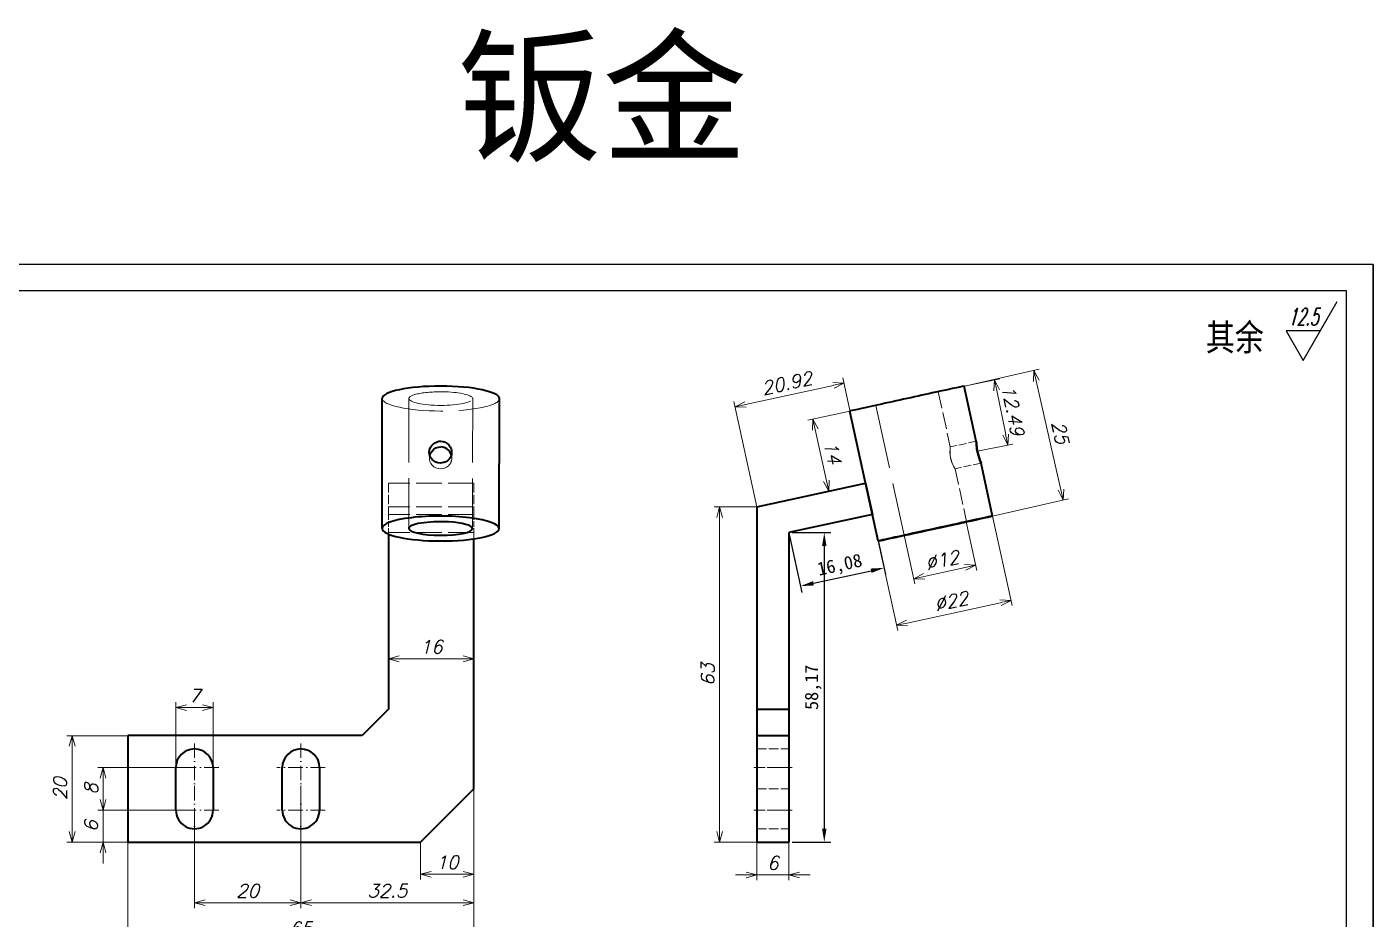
# Model space of a CAD drawing. Header units: inches. Extents: x -6764 to -5139, y 992 to 1720.
# Drawn here: x -5392 to -5139, y 1080.5 to 1248.2 of the extents above; entities that cross this region are included whole.
import ezdxf
from ezdxf.enums import TextEntityAlignment as Align

# ---------------------------------------------------------------- set-up
doc = ezdxf.new("R2010")
doc.units = ezdxf.units.IN
doc.header["$MEASUREMENT"] = 0
doc.linetypes.add('DASHDOT', pattern=[18.5, 12, -3, 0.5, -3])
doc.linetypes.add('DASHED', pattern=[15, 12, -3])
doc.layers.add('Dim', color=3, linetype='Continuous')
doc.layers.add('Title Block', color=7, linetype='Continuous')
doc.styles.add('DIM_FONT', font='romans.shx', dxfattribs={"oblique": 15})
doc.styles.add('仿宋体', font='FSGB2312.ttf', dxfattribs={"width": 0.8, "height": 3.5})
doc.dimstyles.new('ISO-25', dxfattribs={"dimtxt": 2.5, "dimasz": 2.5, "dimexe": 1.25, "dimexo": 0.625, "dimtad": 1, "dimtxsty": 'Standard', "dimcen": 2.5, "dimadec": 0, "dimazin": 0, "dimtfac": 1, "dimtmove": 0, "dimatfit": 3, "dimfxl": 0, "dimarcsym": 0})
doc.dimstyles.new('KK2.5', dxfattribs={"dimtxt": 2.5, "dimasz": 2, "dimexe": 1, "dimexo": 0, "dimgap": 1, "dimtad": 1, "dimtoh": 1, "dimdsep": 46, "dimtxsty": 'DIM_FONT', "dimblk": 'OPEN30', "dimcen": 0, "dimclrd": 3, "dimclre": 3, "dimclrt": 3, "dimazin": 2, "dimtfac": 1, "dimtmove": 0, "dimatfit": 3, "dimldrblk": 'OPEN30', "dimfxl": 0, "dimtolj": 1, "dimlwd": 20, "dimlwe": 20, "dimarcsym": 0})

# ---------------------------------------------------------------- blocks, each defined once
blk = doc.blocks.new('BZ-MQH')
for p, q in [((-213949.02, 20874.59), (-214275.72, 20874.59)), ((-213949.02, 20643.59), (-213949.02, 20874.59)), ((-213949.02, 20874.59), (-213949.02, 20643.59)), ((-213954.52, 20869.09), (-214270.22, 20869.09)), ((-213954.52, 20649.09), (-213954.52, 20869.09))]:
    blk.add_line(p, q)
at = {"layer": 'Dim', "ltscale": 2}
blk.add_lwpolyline([(-213959.94, 20860.83), (-213966.98, 20860.83), (-213963.46, 20854.73), (-213956.42, 20866.92)], dxfattribs=at)
at = {"layer": 'Dim', "ltscale": 2, "style": 'DIM_FONT', "oblique": 15, "width": 0.559478}
blk.add_text('12.5', height=3.52, dxfattribs=at).set_placement((-213966.6, 20862), (-213960.32, 20862), align=Align.FIT)
at = {"layer": 'Dim', "insert": (-213983.61, 20862.26), "char_height": 5.5, "width": 67.3601, "attachment_point": 1, "style": '仿宋体'}
blk.add_mtext('其余', dxfattribs=at)
blk = doc.blocks.new('_Open30')
at = {"color": 0, "linetype": 'ByBlock', "lineweight": -2}
for p, q in [((-1, 0.27), (0, 0)), ((0, 0), (-1, -0.27)), ((0, 0), (-1, 0))]:
    blk.add_line(p, q, dxfattribs=at)
blk = doc.blocks.new('*D241')
at = {"color": 3, "lineweight": 20, "transparency": 16777216}
for p, q in [((-5323.99, 1127.7), (-5323.99, 1130.39)), ((-5321.99, 1129.39), (-5309.99, 1129.39)), ((-5307.99, 1127.7), (-5307.99, 1130.39))]:
    blk.add_line(p, q, dxfattribs=at)
at = {"layer": 'Defpoints', "color": 0, "transparency": 16777216}
for p in [(-5307.99, 1129.39), (-5323.99, 1127.7), (-5307.99, 1127.7)]:
    blk.add_point(p, dxfattribs=at)
at = {"color": 3, "lineweight": 20, "transparency": 16777216, "xscale": 2, "yscale": 2, "zscale": 2, "rotation": 180}
blk.add_blockref('_Open30', (-5323.99, 1129.39), dxfattribs=at)
at = {"color": 3, "lineweight": 20, "transparency": 16777216, "xscale": 2, "yscale": 2, "zscale": 2}
blk.add_blockref('_Open30', (-5307.99, 1129.39), dxfattribs=at)
at = {"color": 3, "transparency": 16777216, "insert": (-5315.99, 1131.64), "char_height": 2.5, "attachment_point": 5, "style": 'DIM_FONT'}
blk.add_mtext('\\A1;16', dxfattribs=at)
blk = doc.blocks.new('*D242')
at = {"color": 3, "lineweight": 20, "transparency": 16777216}
for p, q in [((-5307.99, 1113.49), (-5307.99, 1082.53)), ((-5340.49, 1104.39), (-5340.49, 1082.53)), ((-5309.99, 1083.53), (-5338.49, 1083.53))]:
    blk.add_line(p, q, dxfattribs=at)
at = {"layer": 'Defpoints', "color": 0, "transparency": 16777216}
for p in [(-5307.99, 1113.49), (-5340.49, 1104.39), (-5340.49, 1083.53)]:
    blk.add_point(p, dxfattribs=at)
at = {"color": 3, "lineweight": 20, "transparency": 16777216, "xscale": 2, "yscale": 2, "zscale": 2, "rotation": 180}
blk.add_blockref('_Open30', (-5340.49, 1083.53), dxfattribs=at)
at = {"color": 3, "lineweight": 20, "transparency": 16777216, "xscale": 2, "yscale": 2, "zscale": 2}
blk.add_blockref('_Open30', (-5307.99, 1083.53), dxfattribs=at)
at = {"color": 3, "transparency": 16777216, "insert": (-5324.24, 1085.78), "char_height": 2.5, "attachment_point": 5, "style": 'DIM_FONT'}
blk.add_mtext('\\A1;32.5', dxfattribs=at)
blk = doc.blocks.new('*D243')
at = {"color": 3, "lineweight": 20, "transparency": 16777216}
for p, q in [((-5360.49, 1100.94), (-5360.49, 1082.53)), ((-5340.49, 1100.94), (-5340.49, 1082.53)), ((-5342.49, 1083.53), (-5358.49, 1083.53))]:
    blk.add_line(p, q, dxfattribs=at)
at = {"layer": 'Defpoints', "color": 0, "transparency": 16777216}
for p in [(-5360.49, 1100.94), (-5340.49, 1100.94), (-5360.49, 1083.53)]:
    blk.add_point(p, dxfattribs=at)
at = {"color": 3, "lineweight": 20, "transparency": 16777216, "xscale": 2, "yscale": 2, "zscale": 2, "rotation": 180}
blk.add_blockref('_Open30', (-5360.49, 1083.53), dxfattribs=at)
at = {"color": 3, "lineweight": 20, "transparency": 16777216, "xscale": 2, "yscale": 2, "zscale": 2}
blk.add_blockref('_Open30', (-5340.49, 1083.53), dxfattribs=at)
at = {"color": 3, "transparency": 16777216, "insert": (-5350.49, 1085.78), "char_height": 2.5, "attachment_point": 5, "style": 'DIM_FONT'}
blk.add_mtext('\\A1;20', dxfattribs=at)
blk = doc.blocks.new('*D244')
at = {"color": 3, "lineweight": 20, "transparency": 16777216}
for p, q in [((-5372.99, 1097.72), (-5372.99, 1075.43)), ((-5307.99, 1095.06), (-5307.99, 1075.43)), ((-5370.99, 1076.43), (-5309.99, 1076.43))]:
    blk.add_line(p, q, dxfattribs=at)
at = {"layer": 'Defpoints', "color": 0, "transparency": 16777216}
for p in [(-5372.99, 1097.72), (-5307.99, 1095.06), (-5307.99, 1076.43)]:
    blk.add_point(p, dxfattribs=at)
at = {"color": 3, "lineweight": 20, "transparency": 16777216, "xscale": 2, "yscale": 2, "zscale": 2, "rotation": 180}
blk.add_blockref('_Open30', (-5372.99, 1076.43), dxfattribs=at)
at = {"color": 3, "lineweight": 20, "transparency": 16777216, "xscale": 2, "yscale": 2, "zscale": 2}
blk.add_blockref('_Open30', (-5307.99, 1076.43), dxfattribs=at)
at = {"color": 3, "transparency": 16777216, "insert": (-5340.49, 1078.68), "char_height": 2.5, "attachment_point": 5, "style": 'DIM_FONT'}
blk.add_mtext('\\A1;65', dxfattribs=at)
blk = doc.blocks.new('*D245')
at = {"color": 3, "lineweight": 20, "transparency": 16777216}
for p, q in [((-5377.68, 1102.94), (-5377.68, 1104.94)), ((-5360.49, 1100.94), (-5378.68, 1100.94)), ((-5377.68, 1094.94), (-5377.68, 1100.94)), ((-5366.75, 1094.94), (-5378.68, 1094.94)), ((-5377.68, 1092.94), (-5377.68, 1090.94))]:
    blk.add_line(p, q, dxfattribs=at)
at = {"layer": 'Defpoints', "color": 0, "transparency": 16777216}
for p in [(-5377.68, 1100.94), (-5360.49, 1100.94), (-5366.75, 1094.94)]:
    blk.add_point(p, dxfattribs=at)
at = {"color": 3, "lineweight": 20, "transparency": 16777216, "xscale": 2, "yscale": 2, "zscale": 2}
for p, rotation in [((-5377.68, 1100.94), 270), ((-5377.68, 1094.94), 90)]:
    blk.add_blockref('_Open30', p, dxfattribs=dict(at, rotation=rotation))
at = {"color": 3, "transparency": 16777216, "insert": (-5379.93, 1097.94), "char_height": 2.5, "attachment_point": 5, "rotation": 90, "style": 'DIM_FONT'}
blk.add_mtext('\\A1;6', dxfattribs=at)
blk = doc.blocks.new('*D246')
at = {"color": 3, "lineweight": 20, "transparency": 16777216}
for p, q in [((-5360.49, 1108.94), (-5378.68, 1108.94)), ((-5377.68, 1102.94), (-5377.68, 1106.94)), ((-5360.49, 1100.94), (-5378.68, 1100.94))]:
    blk.add_line(p, q, dxfattribs=at)
at = {"layer": 'Defpoints', "color": 0, "transparency": 16777216}
for p in [(-5377.68, 1108.94), (-5360.49, 1108.94), (-5360.49, 1100.94)]:
    blk.add_point(p, dxfattribs=at)
at = {"color": 3, "lineweight": 20, "transparency": 16777216, "xscale": 2, "yscale": 2, "zscale": 2}
for p, rotation in [((-5377.68, 1108.94), 90), ((-5377.68, 1100.94), 270)]:
    blk.add_blockref('_Open30', p, dxfattribs=dict(at, rotation=rotation))
at = {"color": 3, "transparency": 16777216, "insert": (-5379.93, 1104.94), "char_height": 2.5, "attachment_point": 5, "rotation": 90, "style": 'DIM_FONT'}
blk.add_mtext('\\A1;8', dxfattribs=at)
blk = doc.blocks.new('*D247')
at = {"color": 3, "lineweight": 20, "transparency": 16777216}
for p, q in [((-5370.9, 1114.94), (-5384.48, 1114.94)), ((-5383.48, 1096.94), (-5383.48, 1112.94)), ((-5371.66, 1094.94), (-5384.48, 1094.94))]:
    blk.add_line(p, q, dxfattribs=at)
at = {"layer": 'Defpoints', "color": 0, "transparency": 16777216}
for p in [(-5383.48, 1114.94), (-5370.9, 1114.94), (-5371.66, 1094.94)]:
    blk.add_point(p, dxfattribs=at)
at = {"color": 3, "lineweight": 20, "transparency": 16777216, "xscale": 2, "yscale": 2, "zscale": 2}
for p, rotation in [((-5383.48, 1114.94), 90), ((-5383.48, 1094.94), 270)]:
    blk.add_blockref('_Open30', p, dxfattribs=dict(at, rotation=rotation))
at = {"color": 3, "transparency": 16777216, "insert": (-5385.73, 1104.94), "char_height": 2.5, "attachment_point": 5, "rotation": 90, "style": 'DIM_FONT'}
blk.add_mtext('\\A1;20', dxfattribs=at)
blk = doc.blocks.new('*D248')
at = {"color": 3, "lineweight": 20, "transparency": 16777216}
for p, q in [((-5363.99, 1104.94), (-5363.99, 1121.21)), ((-5356.99, 1104.94), (-5356.99, 1121.21)), ((-5361.99, 1120.21), (-5358.99, 1120.21))]:
    blk.add_line(p, q, dxfattribs=at)
at = {"layer": 'Defpoints', "color": 0, "transparency": 16777216}
for p in [(-5356.99, 1120.21), (-5363.99, 1104.94), (-5356.99, 1104.94)]:
    blk.add_point(p, dxfattribs=at)
at = {"color": 3, "lineweight": 20, "transparency": 16777216, "xscale": 2, "yscale": 2, "zscale": 2, "rotation": 180}
blk.add_blockref('_Open30', (-5363.99, 1120.21), dxfattribs=at)
at = {"color": 3, "lineweight": 20, "transparency": 16777216, "xscale": 2, "yscale": 2, "zscale": 2}
blk.add_blockref('_Open30', (-5356.99, 1120.21), dxfattribs=at)
at = {"color": 3, "transparency": 16777216, "insert": (-5360.49, 1122.46), "char_height": 2.5, "attachment_point": 5, "style": 'DIM_FONT'}
blk.add_mtext('\\A1;7', dxfattribs=at)
blk = doc.blocks.new('*D250')
at = {"color": 3, "lineweight": 20, "transparency": 16777216}
for p, q in [((-5307.99, 1104.94), (-5307.99, 1087.88)), ((-5317.99, 1094.94), (-5317.99, 1087.88)), ((-5315.99, 1088.88), (-5309.99, 1088.88))]:
    blk.add_line(p, q, dxfattribs=at)
at = {"layer": 'Defpoints', "color": 0, "transparency": 16777216}
for p in [(-5307.99, 1104.94), (-5317.99, 1094.94), (-5307.99, 1088.88)]:
    blk.add_point(p, dxfattribs=at)
at = {"color": 3, "lineweight": 20, "transparency": 16777216, "xscale": 2, "yscale": 2, "zscale": 2, "rotation": 180}
blk.add_blockref('_Open30', (-5317.99, 1088.88), dxfattribs=at)
at = {"color": 3, "lineweight": 20, "transparency": 16777216, "xscale": 2, "yscale": 2, "zscale": 2}
blk.add_blockref('_Open30', (-5307.99, 1088.88), dxfattribs=at)
at = {"color": 3, "transparency": 16777216, "insert": (-5312.99, 1091.13), "char_height": 2.5, "attachment_point": 5, "style": 'DIM_FONT'}
blk.add_mtext('\\A1;10', dxfattribs=at)
blk = doc.blocks.new('*D251')
at = {"color": 3, "lineweight": 20, "transparency": 16777216}
for p, q in [((-5254.77, 1094.94), (-5254.77, 1087.76)), ((-5248.77, 1094.94), (-5248.77, 1087.76)), ((-5256.77, 1088.76), (-5258.77, 1088.76)), ((-5248.77, 1088.76), (-5254.77, 1088.76)), ((-5246.77, 1088.76), (-5244.77, 1088.76))]:
    blk.add_line(p, q, dxfattribs=at)
at = {"layer": 'Defpoints', "color": 0, "transparency": 16777216}
for p in [(-5254.77, 1094.94), (-5248.77, 1094.94), (-5254.77, 1088.76)]:
    blk.add_point(p, dxfattribs=at)
at = {"color": 3, "lineweight": 20, "transparency": 16777216, "xscale": 2, "yscale": 2, "zscale": 2}
blk.add_blockref('_Open30', (-5254.77, 1088.76), dxfattribs=at)
at = {"color": 3, "lineweight": 20, "transparency": 16777216, "xscale": 2, "yscale": 2, "zscale": 2, "rotation": 180}
blk.add_blockref('_Open30', (-5248.77, 1088.76), dxfattribs=at)
at = {"color": 3, "transparency": 16777216, "insert": (-5251.77, 1091.01), "char_height": 2.5, "attachment_point": 5, "style": 'DIM_FONT'}
blk.add_mtext('\\A1;6', dxfattribs=at)
blk = doc.blocks.new('*D252')
at = {"color": 3, "lineweight": 20, "transparency": 16777216}
for p, q in [((-5254.77, 1157.94), (-5262.78, 1157.94)), ((-5261.78, 1096.94), (-5261.78, 1155.94)), ((-5254.62, 1094.94), (-5262.78, 1094.94))]:
    blk.add_line(p, q, dxfattribs=at)
at = {"layer": 'Defpoints', "color": 0, "transparency": 16777216}
for p in [(-5261.78, 1157.94), (-5254.77, 1157.94), (-5254.62, 1094.94)]:
    blk.add_point(p, dxfattribs=at)
at = {"color": 3, "lineweight": 20, "transparency": 16777216, "xscale": 2, "yscale": 2, "zscale": 2}
for p, rotation in [((-5261.78, 1157.94), 90), ((-5261.78, 1094.94), 270)]:
    blk.add_blockref('_Open30', p, dxfattribs=dict(at, rotation=rotation))
at = {"color": 3, "transparency": 16777216, "insert": (-5264.03, 1126.44), "char_height": 2.5, "attachment_point": 5, "rotation": 90, "style": 'DIM_FONT'}
blk.add_mtext('\\A1;63', dxfattribs=at)
blk = doc.blocks.new('*D253')
at = {"color": 3, "lineweight": 20, "transparency": 16777216}
for p, q in [((-5234.33, 1162.4), (-5238.65, 1182.2)), ((-5240.39, 1180.79), (-5256.92, 1177.19)), ((-5254.77, 1157.94), (-5259.09, 1177.74))]:
    blk.add_line(p, q, dxfattribs=at)
at = {"layer": 'Defpoints', "color": 0, "transparency": 16777216}
for p in [(-5258.87, 1176.76), (-5234.33, 1162.4), (-5254.77, 1157.94)]:
    blk.add_point(p, dxfattribs=at)
at = {"color": 3, "lineweight": 20, "transparency": 16777216, "xscale": 2, "yscale": 2, "zscale": 2}
for p, rotation in [((-5238.44, 1181.22), 12.30168361851069), ((-5258.87, 1176.76), 192.3016836185107)]:
    blk.add_blockref('_Open30', p, dxfattribs=dict(at, rotation=rotation))
at = {"color": 3, "transparency": 16777216, "insert": (-5249.14, 1181.19), "char_height": 2.5, "attachment_point": 5, "rotation": 12.3017, "style": 'DIM_FONT'}
blk.add_mtext('\\A1;20.92', dxfattribs=at)
blk = doc.blocks.new('*D254')
at = {"color": 3, "lineweight": 20, "transparency": 16777216}
for p, q in [((-5237.29, 1175.96), (-5245.2, 1174.23)), ((-5241.7, 1162.84), (-5243.8, 1172.49)), ((-5234.33, 1162.4), (-5242.25, 1160.67))]:
    blk.add_line(p, q, dxfattribs=at)
at = {"layer": 'Defpoints', "color": 0, "transparency": 16777216}
for p in [(-5244.23, 1174.44), (-5237.29, 1175.96), (-5234.33, 1162.4)]:
    blk.add_point(p, dxfattribs=at)
at = {"color": 3, "lineweight": 20, "transparency": 16777216, "xscale": 2, "yscale": 2, "zscale": 2}
for p, rotation in [((-5244.23, 1174.44), 102.3013904649935), ((-5241.27, 1160.89), 282.3013904649935)]:
    blk.add_blockref('_Open30', p, dxfattribs=dict(at, rotation=rotation))
at = {"color": 3, "transparency": 16777216, "insert": (-5240.55, 1168.15), "char_height": 2.5, "attachment_point": 5, "rotation": 282.3014, "style": 'DIM_FONT'}
blk.add_mtext('\\A1;14', dxfattribs=at)
blk = doc.blocks.new('*D255')
at = {"color": 3, "lineweight": 20, "transparency": 16777216}
for p, q in [((-5215.8, 1180.64), (-5209.11, 1182)), ((-5209.69, 1179.84), (-5208.01, 1171.52)), ((-5213.32, 1168.4), (-5206.64, 1169.75))]:
    blk.add_line(p, q, dxfattribs=at)
at = {"layer": 'Defpoints', "color": 0, "transparency": 16777216}
for p in [(-5215.8, 1180.64), (-5207.62, 1169.56), (-5213.32, 1168.4)]:
    blk.add_point(p, dxfattribs=at)
at = {"color": 3, "lineweight": 20, "transparency": 16777216, "xscale": 2, "yscale": 2, "zscale": 2}
for p, rotation in [((-5210.09, 1181.8), 101.4234928252981), ((-5207.62, 1169.56), 281.4234928252981)]:
    blk.add_blockref('_Open30', p, dxfattribs=dict(at, rotation=rotation))
at = {"color": 3, "transparency": 16777216, "insert": (-5206.65, 1176.12), "char_height": 2.5, "attachment_point": 5, "rotation": 281.4235, "style": 'DIM_FONT'}
blk.add_mtext('\\A1;12.49', dxfattribs=at)
blk = doc.blocks.new('*D256')
at = {"color": 3, "lineweight": 20, "transparency": 16777216}
for p, q in [((-5215.99, 1180.6), (-5201.73, 1183.83)), ((-5202.26, 1181.66), (-5197.62, 1161.18)), ((-5210.47, 1156.22), (-5196.21, 1159.45))]:
    blk.add_line(p, q, dxfattribs=at)
at = {"layer": 'Defpoints', "color": 0, "transparency": 16777216}
for p in [(-5215.99, 1180.6), (-5197.18, 1159.23), (-5210.47, 1156.22)]:
    blk.add_point(p, dxfattribs=at)
at = {"color": 3, "lineweight": 20, "transparency": 16777216, "xscale": 2, "yscale": 2, "zscale": 2}
for p, rotation in [((-5202.71, 1183.61), 102.7660939718447), ((-5197.18, 1159.23), 282.7660939718447)]:
    blk.add_blockref('_Open30', p, dxfattribs=dict(at, rotation=rotation))
at = {"color": 3, "transparency": 16777216, "insert": (-5197.75, 1171.92), "char_height": 2.5, "attachment_point": 5, "rotation": 282.7661, "style": 'DIM_FONT'}
blk.add_mtext('\\A1;25', dxfattribs=at)
blk = doc.blocks.new('*D257')
at = {"color": 3, "lineweight": 20, "transparency": 16777216}
for p, q in [((-5215.44, 1155.13), (-5213.45, 1146.01)), ((-5227.08, 1152.6), (-5225.09, 1143.47)), ((-5215.62, 1146.56), (-5223.35, 1144.88))]:
    blk.add_line(p, q, dxfattribs=at)
at = {"layer": 'Defpoints', "color": 0, "transparency": 16777216}
for p in [(-5215.44, 1155.13), (-5227.08, 1152.6), (-5225.3, 1144.45)]:
    blk.add_point(p, dxfattribs=at)
at = {"color": 3, "lineweight": 20, "transparency": 16777216, "xscale": 2, "yscale": 2, "zscale": 2}
for p, rotation in [((-5213.67, 1146.99), 12.30097869309177), ((-5225.3, 1144.45), 192.3009786930918)]:
    blk.add_blockref('_Open30', p, dxfattribs=dict(at, rotation=rotation))
at = {"color": 3, "transparency": 16777216, "insert": (-5219.96, 1147.92), "char_height": 2.5, "attachment_point": 5, "rotation": 12.301, "style": 'DIM_FONT'}
blk.add_mtext('\\A1;%%C12', dxfattribs=at)
blk = doc.blocks.new('*D258')
at = {"color": 3, "lineweight": 20, "transparency": 16777216}
for p, q in [((-5210.47, 1156.22), (-5206.8, 1139.39)), ((-5231.96, 1151.53), (-5228.29, 1134.7)), ((-5226.55, 1136.11), (-5208.97, 1139.94))]:
    blk.add_line(p, q, dxfattribs=at)
at = {"layer": 'Defpoints', "color": 0, "transparency": 16777216}
for p in [(-5210.47, 1156.22), (-5231.96, 1151.53), (-5207.01, 1140.37)]:
    blk.add_point(p, dxfattribs=at)
at = {"color": 3, "lineweight": 20, "transparency": 16777216, "xscale": 2, "yscale": 2, "zscale": 2}
for p, rotation in [((-5207.01, 1140.37), 12.30119380367129), ((-5228.51, 1135.68), 192.3011938036713)]:
    blk.add_blockref('_Open30', p, dxfattribs=dict(at, rotation=rotation))
at = {"color": 3, "transparency": 16777216, "insert": (-5218.24, 1140.22), "char_height": 2.5, "attachment_point": 5, "rotation": 12.3012, "style": 'DIM_FONT'}
blk.add_mtext('\\A1;%%C22', dxfattribs=at)
blk = doc.blocks.new('*D272')
at = {"layer": 'Defpoints', "color": 0, "transparency": 16777216}
for p in [(-5233.06, 1156.54), (-5248.77, 1153.11), (-5230.86, 1146.48)]:
    blk.add_point(p, dxfattribs=at)
at = {"layer": 'Title Block', "color": 0, "lineweight": -2, "transparency": 16777216}
for p, q in [((-5232.92, 1155.93), (-5230.6, 1145.26)), ((-5248.64, 1152.5), (-5246.31, 1141.83)), ((-5244.13, 1143.58), (-5233.31, 1145.95))]:
    blk.add_line(p, q, dxfattribs=at)
at = {"layer": 'Title Block', "color": 0, "transparency": 16777216}
for points in [[(-5233.39, 1146.35), (-5233.22, 1145.54), (-5230.86, 1146.48)], [(-5244.22, 1143.99), (-5244.05, 1143.18), (-5246.58, 1143.05)]]:
    blk.add_solid(points, dxfattribs=at)
at = {"layer": 'Title Block', "color": 0, "transparency": 16777216, "insert": (-5239.16, 1146.8), "char_height": 2.5, "attachment_point": 5, "rotation": 12.3012}
blk.add_mtext('16,08', dxfattribs=at)
blk = doc.blocks.new('*D273')
at = {"layer": 'Defpoints', "color": 0, "transparency": 16777216}
for p in [(-5248.77, 1153.11), (-5248.77, 1094.94), (-5242.11, 1094.94)]:
    blk.add_point(p, dxfattribs=at)
at = {"layer": 'Title Block', "color": 0, "lineweight": -2, "transparency": 16777216}
for p, q in [((-5248.15, 1153.11), (-5240.86, 1153.11)), ((-5242.11, 1150.61), (-5242.11, 1097.44)), ((-5248.15, 1094.94), (-5240.86, 1094.94))]:
    blk.add_line(p, q, dxfattribs=at)
at = {"layer": 'Title Block', "color": 0, "transparency": 16777216}
for points in [[(-5242.52, 1150.61), (-5241.69, 1150.61), (-5242.11, 1153.11)], [(-5242.52, 1097.44), (-5241.69, 1097.44), (-5242.11, 1094.94)]]:
    blk.add_solid(points, dxfattribs=at)
at = {"layer": 'Title Block', "color": 0, "transparency": 16777216, "insert": (-5244.19, 1124.03), "char_height": 2.5, "attachment_point": 5, "rotation": 90}
blk.add_mtext('58,17', dxfattribs=at)

msp = doc.modelspace()

# ---------------------------------------------------------------- linework, layer by layer
at = {"color": 2, "linetype": 'DASHED', "lineweight": 13, "ltscale": 0.265045}
msp.add_line((-5220.681, 1179.579), (-5218.423, 1169.221), dxfattribs=at)
at = {"color": 7, "lineweight": 35}
for p, q in [((-5213.537, 1170.286), (-5215.797, 1180.645)), ((-5325.224, 1153.893), (-5325.185, 1178.319)), ((-5303.224, 1153.857), (-5303.185, 1178.283)), ((-5231.964, 1151.532), (-5237.291, 1175.957)), ((-5210.47, 1156.219), (-5212.643, 1166.183)), ((-5254.77, 1157.943), (-5234.335, 1162.399)), ((-5234.335, 1162.399), (-5233.056, 1156.537)), ((-5254.77, 1157.943), (-5254.77, 1119.943)), ((-5233.056, 1156.537), (-5248.77, 1153.11)), ((-5323.989, 1152.811), (-5323.989, 1119.943)), ((-5307.989, 1104.943), (-5307.989, 1151.935)), ((-5248.77, 1153.11), (-5248.77, 1119.943)), ((-5323.989, 1119.943), (-5328.989, 1114.943)), ((-5254.77, 1119.943), (-5248.77, 1119.943)), ((-5254.77, 1119.943), (-5254.77, 1114.943)), ((-5248.77, 1119.943), (-5248.77, 1114.943)), ((-5372.989, 1114.943), (-5372.989, 1094.943)), ((-5328.989, 1114.943), (-5372.989, 1114.943)), ((-5254.77, 1114.943), (-5248.77, 1114.943)), ((-5254.77, 1114.943), (-5254.77, 1094.943)), ((-5248.77, 1114.943), (-5248.77, 1094.943)), ((-5363.988, 1100.943), (-5363.988, 1108.943)), ((-5356.988, 1108.943), (-5356.988, 1100.943)), ((-5343.988, 1100.943), (-5343.988, 1108.943)), ((-5336.988, 1108.943), (-5336.988, 1100.943)), ((-5307.989, 1104.943), (-5317.989, 1094.943)), ((-5372.989, 1094.943), (-5317.989, 1094.943)), ((-5254.77, 1094.943), (-5248.77, 1094.943))]:
    msp.add_line(p, q, dxfattribs=at)
at = {"color": 2, "linetype": 'DASHED', "lineweight": 13}
for p, q in [((-5320.185, 1178.311), (-5320.224, 1153.885)), ((-5308.185, 1178.291), (-5308.224, 1153.865)), ((-5232.406, 1177.023), (-5227.08, 1152.597))]:
    msp.add_line(p, q, dxfattribs=at)
at = {"color": 2, "linetype": 'DASHED', "lineweight": 13, "ltscale": 0.12499}
msp.add_line((-5213.538, 1170.286), (-5218.423, 1169.221), dxfattribs=at)
at = {"color": 2, "linetype": 'DASHED', "lineweight": 13, "ltscale": 0.027584}
msp.add_line((-5316.35, 1168.15), (-5316.328, 1167.046), dxfattribs=at)
at = {"color": 2, "linetype": 'DASHED', "lineweight": 13, "ltscale": 0.027581}
msp.add_line((-5312.151, 1168.234), (-5312.129, 1167.131), dxfattribs=at)
at = {"color": 2, "linetype": 'DASHED', "lineweight": 13, "ltscale": 0.125001}
msp.add_line((-5212.643, 1166.183), (-5217.528, 1165.118), dxfattribs=at)
at = {"color": 2, "linetype": 'DASHED', "lineweight": 13, "ltscale": 0.25496}
msp.add_line((-5217.528, 1165.118), (-5215.355, 1155.153), dxfattribs=at)
at = {"color": 2, "linetype": 'DASHED', "lineweight": 13, "ltscale": 0.4}
for p, q in [((-5307.989, 1162.399), (-5323.989, 1162.399)), ((-5307.989, 1157.943), (-5323.989, 1157.943)), ((-5307.989, 1156.537), (-5323.989, 1156.537)), ((-5307.989, 1153.11), (-5323.989, 1153.11))]:
    msp.add_line(p, q, dxfattribs=at)
at = {"color": 2, "linetype": 'DASHED', "lineweight": 13, "ltscale": 0.146558}
for p, q in [((-5323.989, 1162.399), (-5323.989, 1156.537)), ((-5307.989, 1162.399), (-5307.989, 1156.537))]:
    msp.add_line(p, q, dxfattribs=at)
at = {"color": 2, "linetype": 'DASHED', "lineweight": 13, "ltscale": 0.085666}
for p, q in [((-5323.989, 1156.537), (-5323.989, 1153.11)), ((-5307.989, 1156.537), (-5307.989, 1153.11))]:
    msp.add_line(p, q, dxfattribs=at)
at = {"color": 2, "linetype": 'DASHED', "lineweight": 13, "ltscale": 0.00748}
msp.add_line((-5323.989, 1153.11), (-5323.989, 1152.811), dxfattribs=at)
at = {"color": 2, "linetype": 'DASHED', "lineweight": 13, "ltscale": 0.029382}
msp.add_line((-5307.989, 1151.935), (-5307.989, 1153.11), dxfattribs=at)
at = {"color": 1, "linetype": 'DASHDOT', "lineweight": 13, "ltscale": 0.227502}
for p, q in [((-5360.488, 1113.493), (-5360.488, 1104.393)), ((-5340.488, 1113.493), (-5340.488, 1104.393)), ((-5360.488, 1105.493), (-5360.488, 1096.393)), ((-5340.488, 1105.493), (-5340.488, 1096.393))]:
    msp.add_line(p, q, dxfattribs=at)
at = {"color": 2, "linetype": 'DASHED', "lineweight": 13, "ltscale": 0.15}
for p, q in [((-5254.77, 1112.443), (-5248.77, 1112.443)), ((-5254.77, 1112.443), (-5248.77, 1112.443)), ((-5248.77, 1108.943), (-5254.77, 1108.943)), ((-5248.77, 1108.943), (-5254.77, 1108.943)), ((-5248.77, 1108.943), (-5254.77, 1108.943)), ((-5248.77, 1108.943), (-5254.77, 1108.943)), ((-5254.77, 1104.943), (-5248.77, 1104.943)), ((-5248.77, 1100.943), (-5254.77, 1100.943)), ((-5248.77, 1100.943), (-5254.77, 1100.943)), ((-5248.77, 1100.943), (-5254.77, 1100.943)), ((-5248.77, 1100.943), (-5254.77, 1100.943)), ((-5254.77, 1097.443), (-5248.77, 1097.443)), ((-5254.77, 1097.443), (-5248.77, 1097.443))]:
    msp.add_line(p, q, dxfattribs=at)
at = {"color": 1, "linetype": 'DASHDOT', "lineweight": 13, "ltscale": 0.22749}
for p, q in [((-5355.938, 1108.943), (-5365.038, 1108.943)), ((-5335.938, 1108.943), (-5345.038, 1108.943)), ((-5355.938, 1100.943), (-5365.038, 1100.943)), ((-5335.938, 1100.943), (-5345.038, 1100.943))]:
    msp.add_line(p, q, dxfattribs=at)
at = {"color": 1, "linetype": 'DASHDOT', "lineweight": 13, "ltscale": 0.179993}
for p, q in [((-5255.37, 1108.943), (-5248.171, 1108.943)), ((-5255.37, 1100.943), (-5248.171, 1100.943))]:
    msp.add_line(p, q, dxfattribs=at)
at = {"color": 7, "lineweight": 35}
for points in [[(-5316.35, 1168.15), (-5316.31, 1168.593), (-5316.174, 1169.02), (-5315.95, 1169.411), (-5315.647, 1169.747), (-5315.279, 1170.013), (-5314.863, 1170.193), (-5314.535, 1170.266), (-5314.2, 1170.286)], [(-5316.262, 1167.604), (-5316.095, 1168.046), (-5315.836, 1168.443), (-5315.497, 1168.775), (-5315.096, 1169.024), (-5314.649, 1169.176), (-5314.179, 1169.22)], [(-5314.2, 1170.286), (-5313.775, 1170.231), (-5313.37, 1170.09), (-5313.002, 1169.87), (-5312.686, 1169.58), (-5312.435, 1169.234), (-5312.258, 1168.846), (-5312.181, 1168.543), (-5312.151, 1168.234)], [(-5212.643, 1166.183), (-5212.647, 1166.192), (-5212.808, 1166.578), (-5213.15, 1167.6), (-5213.414, 1168.815), (-5213.526, 1169.885), (-5213.538, 1170.278), (-5213.538, 1170.286)], [(-5213.537, 1170.286), (-5213.537, 1170.277), (-5213.513, 1169.866), (-5213.415, 1168.938), (-5213.323, 1168.403), (-5213.132, 1167.601), (-5212.797, 1166.575), (-5212.645, 1166.191), (-5212.643, 1166.183)], [(-5314.303, 1166.183), (-5314.727, 1166.234), (-5315.132, 1166.364), (-5315.501, 1166.57), (-5315.817, 1166.842), (-5316.068, 1167.172), (-5316.243, 1167.547), (-5316.32, 1167.843), (-5316.35, 1168.15)], [(-5312.151, 1168.234), (-5312.191, 1167.794), (-5312.327, 1167.377), (-5312.553, 1167.001), (-5312.858, 1166.682), (-5313.226, 1166.435), (-5313.641, 1166.268), (-5313.968, 1166.201), (-5314.303, 1166.183)]]:
    msp.add_lwpolyline(points, dxfattribs=at)
at = {"color": 2, "linetype": 'DASHED', "lineweight": 13}
for points in [[(-5217.528, 1165.118), (-5217.534, 1165.126), (-5217.754, 1165.5), (-5218.041, 1166.098), (-5218.177, 1166.455), (-5218.353, 1167.079), (-5218.456, 1167.72), (-5218.482, 1168.119), (-5218.468, 1168.808), (-5218.424, 1169.213), (-5218.423, 1169.22), (-5218.423, 1169.221)], [(-5314.282, 1165.118), (-5314.708, 1165.167), (-5315.113, 1165.293), (-5315.482, 1165.493), (-5315.795, 1165.756), (-5316.046, 1166.078), (-5316.221, 1166.446), (-5316.298, 1166.74), (-5316.328, 1167.046)], [(-5218.467, 1168.587), (-5218.438, 1167.723), (-5218.37, 1167.249), (-5218.26, 1166.777), (-5218.06, 1166.182), (-5217.831, 1165.671)], [(-5312.755, 1165.671), (-5313.106, 1165.414), (-5313.508, 1165.234), (-5313.943, 1165.136), (-5314.282, 1165.118)]]:
    msp.add_lwpolyline(points, dxfattribs=at)
at = {"color": 7, "lineweight": 35}
for centre, radius, start, end in [((-5314.245, 1167.149), 2.073, 43.90225, 88.18684), ((-5314.32, 1167.051), 2.197, 16.76742, 44.3834), ((-5360.488, 1108.943), 3.5, 359.9998, 179.9998), ((-5340.488, 1108.943), 3.5, 359.9998, 179.9998), ((-5360.488, 1100.943), 3.5, 179.99968, 0.00004), ((-5340.488, 1100.943), 3.5, 179.99968, 0.00004)]:
    msp.add_arc(centre, radius, start, end, dxfattribs=at)
at = {"color": 2, "linetype": 'DASHED', "lineweight": 13}
for centre, radius, start, end in [((-5209.251, 1168.242), 9.223, 173.94567, 177.85537), ((-5314.263, 1167.084), 2.066, 165.43127, 181.05034), ((-5314.03, 1167.081), 1.901, 312.13401, 1.50074), ((-5314.207, 1167.086), 2.078, 1.23815, 16.75399), ((-5210.001, 1169.619), 8.77, 206.75665, 210.85693)]:
    msp.add_arc(centre, radius, start, end, dxfattribs=at)
at = {"color": 7, "lineweight": 35}
for centre, major_axis, ratio, start_param, end_param in [((-5314.185, 1178.301), (11, -0.018), 0.2130557, 0.001734, 3.1415818), ((-5226.544, 1178.301), (10.747, 2.344), 0.001576, 6.2831765, 9.4247692), ((-5314.185, 1178.301), (11, -0.018), 0.2130557, 6.2831744, 6.2849193), ((-5314.224, 1153.875), (11, -0.018), 0.2130557, 6.2831744, 9.4247671), ((-5314.224, 1153.875), (11, -0.018), 0.2130557, 3.1415818, 3.1433267), ((-5314.224, 1153.875), (11, -0.018), 0.2130557, 3.1433267, 6.2831744), ((-5314.224, 1153.875), (6, -0.01), 0.2130557, 3.1415927, 6.2831853), ((-5314.224, 1153.875), (6, -0.01), 0.2130557, 1.3266148, 3.1415927), ((-5314.224, 1153.875), (6, -0.01), 0.2130557, 0, 1.3266148), ((-5221.217, 1153.875), (10.747, 2.344), 0.001576, 1.5721867, 3.1415839), ((-5221.217, 1153.875), (10.747, 2.344), 0.001576, 3.1415839, 6.2831765), ((-5221.217, 1153.875), (5.862, 1.278), 0.001576, 0, 3.1415926), ((-5221.217, 1153.875), (5.862, 1.278), 0.001576, 3.1415927, 6.0386601), ((-5221.217, 1153.875), (10.747, 2.344), 0.001576, 6.2831765, 7.855372), ((-5221.217, 1153.875), (5.862, 1.278), 0.001576, 6.0386601, 6.2831853)]:
    msp.add_ellipse(centre, major_axis=major_axis, ratio=ratio, start_param=start_param, end_param=end_param, dxfattribs=at)
at = {"color": 2, "linetype": 'DASHED', "lineweight": 13}
for centre, major_axis, ratio, start_param, end_param in [((-5314.185, 1178.301), (6, -0.01), 0.2130557, 1.3266148, 3.1415927), ((-5314.185, 1178.301), (6, -0.01), 0.2130557, 0, 1.3266148), ((-5226.544, 1178.301), (5.862, 1.278), 0.001576, 0, 3.1415926), ((-5226.544, 1178.301), (5.862, 1.278), 0.001576, 3.1415927, 6.0386601), ((-5226.544, 1178.301), (10.747, 2.344), 0.001576, 4.7137793, 6.2831765), ((-5226.544, 1178.301), (5.862, 1.278), 0.001576, 6.0386601, 6.2831853), ((-5314.185, 1178.301), (11, -0.018), 0.2130557, 3.1415818, 6.2831744), ((-5314.185, 1178.301), (6, -0.01), 0.2130557, 3.1415927, 6.2831853), ((-5226.544, 1178.301), (10.747, 2.344), 0.001576, 3.1415839, 4.7137793)]:
    msp.add_ellipse(centre, major_axis=major_axis, ratio=ratio, start_param=start_param, end_param=end_param, dxfattribs=at)

# ---------------------------------------------------------------- block references
at = {"xscale": 0.9090909090591595, "yscale": 0.9090909090882633, "zscale": 0.9090909090939012}
msp.add_blockref('BZ-MQH', (189360.161, -17773.374), dxfattribs=at)

# ---------------------------------------------------------------- texts
at = {"color": 1, "insert": (-5311.126, 1244.998), "char_height": 20, "width": 77.55239, "attachment_point": 1}
msp.add_mtext('{\\fMicrosoft YaHei|b0|i0|c134|p34;钣金}', dxfattribs=at)

# ---------------------------------------------------------------- dimensions: what is measured, and where the dimension line sits
at = {"color": 1}
for p1, p2, distance, picture, middle in [((-5234.334, 1162.399), (-5254.77, 1157.943), -19.262, '*D253', (-5249.136, 1181.189)), ((-5215.994, 1180.598), (-5210.47, 1156.219), 13.624, '*D256', (-5197.75, 1171.916)), ((-5215.797, 1180.645), (-5213.323, 1168.403), 5.822, '*D255', (-5206.648, 1176.122))]:
    dim = msp.add_aligned_dim(p1=p1, p2=p2, distance=distance, dimstyle='KK2.5', dxfattribs=at)
    dim.commit()
    dim.dimension.update_dxf_attribs({"geometry": picture, "text_midpoint": middle})
for p1, p2, distance, text, picture, middle in [((-5234.335, 1162.399), (-5237.291, 1175.957), 7.099, '14', '*D254', (-5240.55, 1168.145)), ((-5231.964, 1151.531), (-5210.47, 1156.218), -16.225, '%%C<>', '*D258', (-5218.24, 1140.221)), ((-5215.442, 1155.133), (-5227.079, 1152.595), 8.335, '%%C12', '*D257', (-5219.964, 1147.918))]:
    dim = msp.add_aligned_dim(p1=p1, p2=p2, distance=distance, text=text, dimstyle='KK2.5', dxfattribs=at)
    dim.commit()
    dim.dimension.update_dxf_attribs({"geometry": picture, "text_midpoint": middle})
for base, p1, p2, picture, middle in [((-5261.785, 1157.943), (-5254.617, 1094.943), (-5254.77, 1157.943), '*D252', (-5264.035, 1126.443)), ((-5383.483, 1114.943), (-5371.665, 1094.943), (-5370.905, 1114.943), '*D247', (-5385.733, 1104.943)), ((-5377.677, 1108.943), (-5360.488, 1100.943), (-5360.488, 1108.943), '*D246', (-5379.927, 1104.943)), ((-5377.677, 1100.943), (-5366.749, 1094.943), (-5360.488, 1100.943), '*D245', (-5379.927, 1097.943))]:
    dim = msp.add_linear_dim(base=base, p1=p1, p2=p2, angle=90, dimstyle='KK2.5', dxfattribs=at)
    dim.commit()
    dim.dimension.update_dxf_attribs({"geometry": picture, "text_midpoint": middle})
for base, p1, p2, picture, middle in [((-5307.989, 1129.393), (-5323.989, 1127.704), (-5307.989, 1127.704), '*D241', (-5315.989, 1131.643)), ((-5356.988, 1120.214), (-5363.988, 1104.943), (-5356.988, 1104.943), '*D248', (-5360.488, 1122.464)), ((-5340.488, 1083.528), (-5307.989, 1113.486), (-5340.488, 1104.393), '*D242', (-5324.238, 1085.778)), ((-5307.989, 1088.879), (-5317.989, 1094.943), (-5307.989, 1104.943), '*D250', (-5312.989, 1091.129)), ((-5360.488, 1083.528), (-5340.488, 1100.943), (-5360.488, 1100.943), '*D243', (-5350.488, 1085.778)), ((-5307.989, 1076.43), (-5372.989, 1097.724), (-5307.989, 1095.062), '*D244', (-5340.489, 1078.68)), ((-5254.77, 1088.757), (-5248.77, 1094.943), (-5254.77, 1094.943), '*D251', (-5251.77, 1091.007))]:
    dim = msp.add_linear_dim(base=base, p1=p1, p2=p2, dimstyle='KK2.5', dxfattribs=at)
    dim.commit()
    dim.dimension.update_dxf_attribs({"geometry": picture, "text_midpoint": middle})
at = {"layer": 'Title Block'}
dim = msp.add_aligned_dim(p1=(-5248.77, 1153.11), p2=(-5233.056, 1156.537), distance=-10.295, dimstyle='ISO-25', dxfattribs=at)
dim.commit()
dim.dimension.update_dxf_attribs({"geometry": '*D272', "text_midpoint": (-5239.164, 1146.8)})
dim = msp.add_linear_dim(base=(-5242.107, 1094.943), p1=(-5248.77, 1153.11), p2=(-5248.77, 1094.943), angle=90, dimstyle='ISO-25', dxfattribs=at)
dim.commit()
dim.dimension.update_dxf_attribs({"geometry": '*D273', "text_midpoint": (-5244.19, 1124.026)})

doc.saveas('drawing.dxf')
